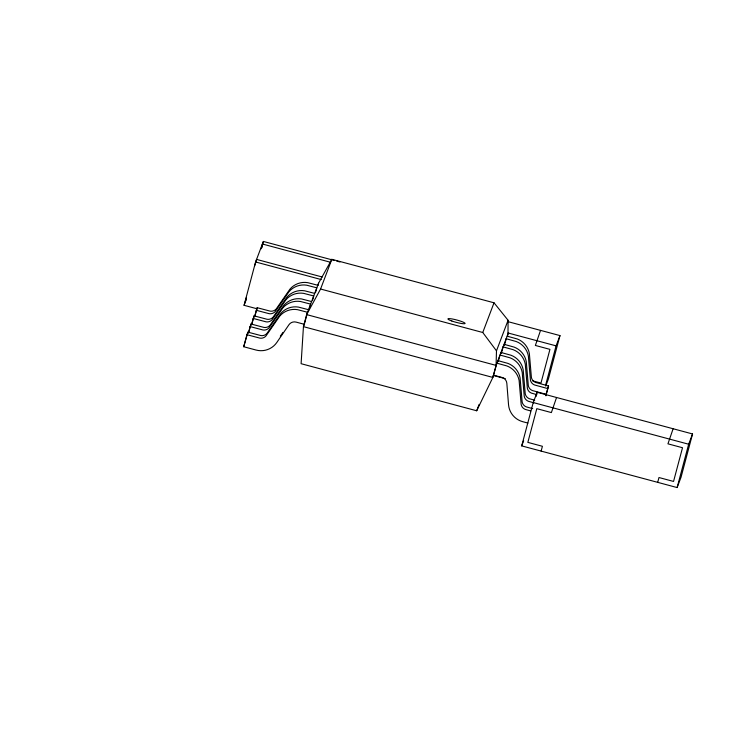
<?xml version="1.0" encoding="UTF-8"?>
<svg xmlns="http://www.w3.org/2000/svg" width="729" height="729" viewBox="0 0 729 729"><rect width="100%" height="100%" fill="white"/><g stroke="black" fill="none" stroke-linecap="round" stroke-linejoin="round"><path stroke-width="1.09" d="M507.411 336.151L507.995 333.964L508.086 320.277L494.025 302.799L331.841 259.314L318.573 283.18L306.645 314.609L303.446 326.647L301.104 363.698L476.684 410.773L492.868 377.431L496.914 363.179L506.974 365.967A19.273 19.091 20.8 0 1 519.112 380.474L521.162 404.486A6.625 6.561 20.8 0 0 525.327 409.434L530.648 410.919M508.086 320.277L496.485 350.84L496.075 365.393L492.868 377.431L303.446 326.647L304.285 324.432M257.2 308.823L244.06 305.305L255.597 261.966L263.379 241.445L334.529 260.517M245.035 302.735L246.32 297.924L245.591 299.847M261.656 247.942L263.379 241.445M304.33 324.305L296.156 322.118A6.679 6.616 20.8 0 0 288.93 324.76L276.792 342.512A19.209 19.027 20.8 0 1 256.061 350.048L243.723 346.74L246.931 334.702L247.906 332.142L260.909 335.577A6.625 6.561 20.8 0 0 266.978 333.363L280.683 313.579A19.273 19.091 20.8 0 1 298.407 307.082L308.513 309.697M247.906 332.142L243.723 346.74M248.27 333.126L250.995 323.995L263.998 327.43A6.625 6.561 20.8 0 0 270.067 325.216L283.772 305.433A19.273 19.091 20.8 0 1 301.496 298.936L311.602 301.551M248.662 332.752L250.995 323.995M251.359 324.979L254.084 315.848L267.087 319.284A6.625 6.561 20.8 0 0 273.156 317.069L286.862 297.286A19.273 19.091 20.8 0 1 304.585 290.789L314.691 293.404M252.043 323.512L254.084 315.848M254.448 316.833L257.173 307.702L270.177 311.137A6.625 6.561 20.8 0 0 276.245 308.923L289.951 289.14A19.273 19.091 20.8 0 1 307.674 282.642L317.78 285.258M254.84 316.459L257.173 307.702M304.576 323.339L307.538 312.267L297.432 309.643A19.273 19.091 20.8 0 0 279.708 316.14L266.003 335.932A6.625 6.561 20.8 0 1 259.934 338.138L246.931 334.702M309.123 309.725L310.627 304.121L300.521 301.496A19.273 19.091 20.8 0 0 282.797 307.993L269.092 327.786A6.625 6.561 20.8 0 1 263.023 329.991L250.02 326.565M312.55 300.348L313.716 295.974L303.61 293.35A19.273 19.091 20.8 0 0 285.886 299.847L272.19 319.639A6.625 6.561 20.8 0 1 266.112 321.844L253.109 318.418M315.639 292.201L316.805 287.827L306.699 285.203A19.273 19.091 20.8 0 0 288.976 291.7L275.28 311.493A6.625 6.561 20.8 0 1 269.201 313.698L256.198 310.272M317.99 285.367L318.573 283.18M498.253 361.602L500.003 355.032L510.063 357.821A19.273 19.091 20.8 0 1 522.201 372.328L524.251 396.339A6.625 6.561 20.8 0 0 528.416 401.287L533.746 402.772M501.352 353.456L503.147 346.758M504.441 345.309L506.236 338.611M521.7 445.884L533.227 402.554L537.127 392.284L692.55 433.955L681.023 477.295L677.123 487.555L521.7 445.884L523.65 440.753M535.97 396.622L537.127 392.284M545.702 384.857L556.081 345.856L559.972 335.586L507.548 321.535M559.972 335.586L548.436 378.925L545.711 386.106M545.83 395.1L548.545 385.96L535.569 382.433A6.625 6.561 20.8 0 1 531.405 377.476L529.354 353.465A19.273 19.091 20.8 0 0 517.216 338.958L507.156 336.178M545.93 395.811L548.545 385.96M541.128 451.096L542.412 446.285L527.842 442.375L536.808 408.668L551.379 412.578L556.555 397.496M657.695 482.352L658.98 477.531L673.55 481.441L682.517 447.734L667.946 443.833L673.122 428.752M677.123 487.555L688.659 444.225L692.55 433.955M254.558 266.14L256.572 259.406L322.245 277.011M261.857 246.894L261.128 248.826L262.413 244.005L330.273 262.203M244.06 305.305L246.202 299.655M507.995 333.964L496.075 365.393L306.645 314.609L320.578 289.021L331.841 259.314M496.485 350.84L482.762 332.497L494.025 302.799M476.684 410.773L479.09 404.431M540.544 330.383L535.368 345.455L549.939 349.364L540.973 383.071L532.644 380.839M280.328 336.206L282.879 332.47M336.716 261.1L339.996 261.984M255.597 261.966L321.27 279.572M508.058 332.98L556.081 345.856M320.578 289.021L482.762 332.497M506.181 338.739L516.25 341.527A19.273 19.091 20.8 0 1 528.379 356.034L530.43 380.046A6.625 6.561 20.8 0 0 534.594 384.994L547.579 388.53M504.067 344.325L514.127 347.104A19.273 19.091 20.8 0 1 526.265 361.611L528.315 385.623A6.625 6.561 20.8 0 0 532.48 390.58L545.456 394.107M503.092 346.886L513.152 349.674A19.273 19.091 20.8 0 1 525.29 364.181L527.34 388.192A6.625 6.561 20.8 0 0 531.505 393.141L536.836 394.626M500.978 352.471L511.038 355.251A19.273 19.091 20.8 0 1 523.176 369.758L525.226 393.769A6.625 6.561 20.8 0 0 529.391 398.727L534.712 400.203M497.889 360.618L507.949 363.397A19.273 19.091 20.8 0 1 520.087 377.904L522.137 401.916A6.625 6.561 20.8 0 0 526.302 406.873L532.717 408.641M493.715 375.216L501.88 377.412A6.679 6.616 20.8 0 1 506.837 383.326L508.541 404.786A19.209 19.027 20.8 0 0 522.766 421.699L527.905 423.075M493.223 375.426L505.325 378.67M533.227 402.554L688.659 444.225M451.825 321.006A8.903 1.212 14.9 0 0 465.093 323.476A8.903 1.212 14.9 0 0 452.572 319.038A8.903 1.212 14.9 0 0 451.825 321.006"/></g></svg>
